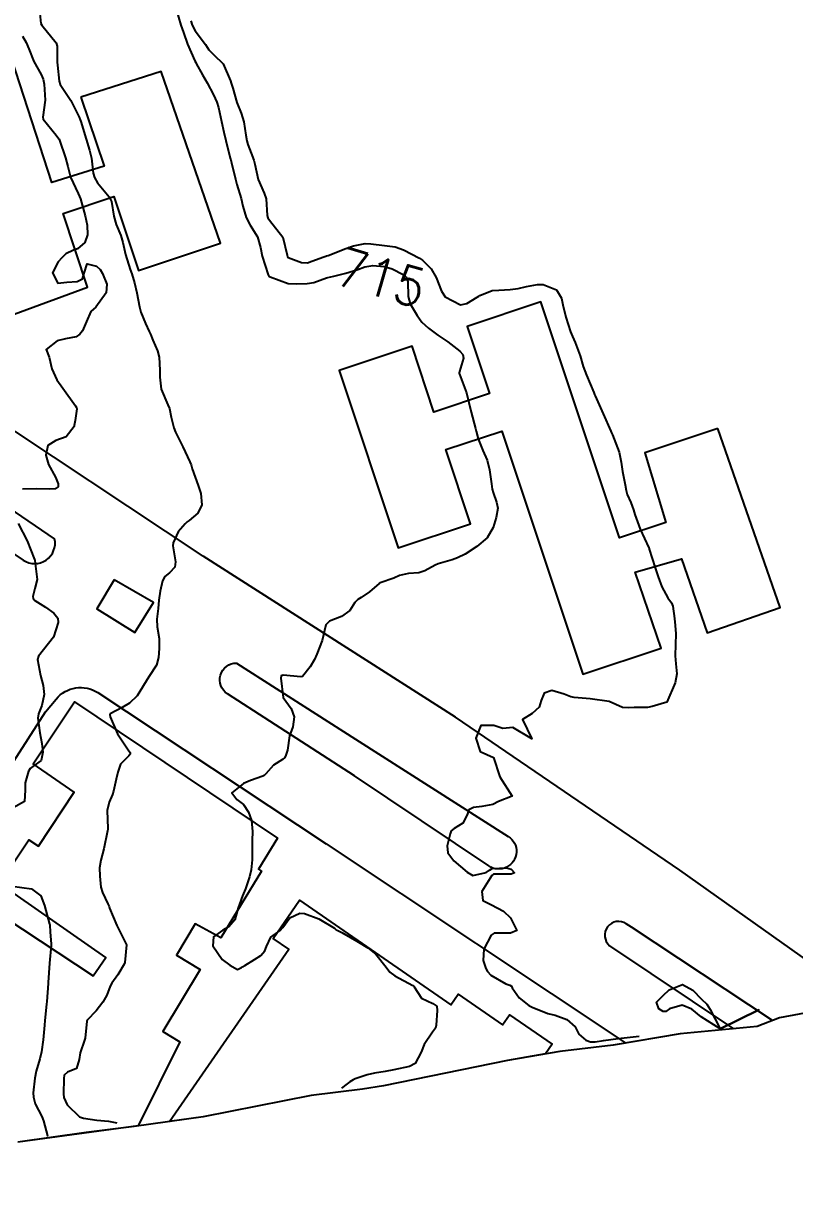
# Model space of a CAD drawing. Header units: metres. Extents: x 307586 to 320046, y 7427249 to 7434250.
# Drawn here: x 309976.8 to 310057.3, y 7432357 to 7432478.6 of the extents above; entities that cross this region are included whole.
import ezdxf
from ezdxf.enums import TextEntityAlignment as Align

# ---------------------------------------------------------------- set-up
doc = ezdxf.new("R2010")
doc.units = ezdxf.units.M
doc.header["$MEASUREMENT"] = 0
for name, color, linetype in [('Area', 45, 'Continuous'), ('Cotas', 45, 'Continuous'), ('Curvas de Nivel 1m', 11, 'Continuous'), ('Curvas de Nivel 5m', 15, 'Continuous'), ('Edificações', 30, 'Continuous'), ('Vias Primárias', 230, 'Continuous')]:
    doc.layers.add(name, color=color, linetype=linetype)
doc.styles.add('Style-STANDARD', font='STANDARD.shx')

msp = doc.modelspace()

# ---------------------------------------------------------------- linework, layer by layer
at = {"layer": 'Area'}
msp.add_polyline3d([(310066.87, 7432376.96, 729.43), (310055.67, 7432374.87, 714.98), (310053.34, 7432373.97, 714.89), (310045.31, 7432373.19, 720.34), (310038.32, 7432372.01, 714.9), (310032.76, 7432371.37, 714.92), (310027.32, 7432370.42, 716.96), (310014.39, 7432367.79, 721.02), (310012.19, 7432367.42, 721.21), (310006.84, 7432366.78, 721.75), (309995.58, 7432364.56, 716.56), (309988.38, 7432363.55, 720.44), (309983.39, 7432362.9, 720.16), (309976.27, 7432361.89, 729.3)], dxfattribs=at)
at = {"layer": 'Curvas de Nivel 1m', "flags": 128}
for points, elevation in [([(309978.49, 7432480.32), (309978.67, 7432478.6), (309978.75, 7432478.4), (309980.25, 7432476.58), (309980.37, 7432476.22), (309980.37, 7432474.57), (309980.39, 7432474.26), (309980.56, 7432472.57), (309980.68, 7432472.21), (309981.78, 7432470.56), (309982.64, 7432468.82), (309982.75, 7432468.55), (309982.82, 7432468.36), (309983.37, 7432466.54), (309983.75, 7432465.38), (309983.95, 7432464.54), (309984.11, 7432462.99), (309984.24, 7432462.53), (309984.55, 7432461.97), (309985.79, 7432460.51), (309986.03, 7432460.01), (309986.27, 7432458.5), (309986.5, 7432457.61), (309987.01, 7432456.49), (309987.21, 7432455.75), (309987.49, 7432454.49), (309987.99, 7432452.94), (309988.15, 7432452.48), (309988.43, 7432451.53), (309988.68, 7432450.48), (309988.95, 7432449.02), (309989.07, 7432448.47), (309989.56, 7432447.28), (309989.97, 7432446.46), (309990.09, 7432446.18), (309990.35, 7432445.55), (309990.82, 7432444.45), (309991, 7432443.78), (309991.08, 7432442.44), (309991.05, 7432441.71), (309991.21, 7432440.44), (309991.91, 7432438.8), (309992.07, 7432438.43), (309992.26, 7432437.53), (309992.51, 7432436.43), (309992.7, 7432435.97), (309993.48, 7432434.42), (309994.21, 7432432.86), (309994.33, 7432432.54), (309994.37, 7432432.41), (309994.45, 7432432.15), (309995.05, 7432430.4), (309995.33, 7432429.56), (309995.46, 7432428.39), (309995.03, 7432427.51), (309994.13, 7432426.76), (309993.93, 7432426.6), (309993.72, 7432426.41), (309992.97, 7432425.57), (309992.44, 7432424.43), (309992.42, 7432424.1), (309992.7, 7432422.42), (309992.62, 7432421.88), (309992.07, 7432421.3), (309991.6, 7432420.9), (309991.36, 7432420.44), (309991.09, 7432419.39), (309990.96, 7432418.44), (309990.9, 7432417.56), (309990.77, 7432416.44), (309990.8, 7432415.64), (309990.98, 7432414.44), (309991.01, 7432413.4), (309990.92, 7432412.44), (309990.72, 7432411.67), (309989.93, 7432410.45), (309988.69, 7432408.47), (309987.91, 7432407.71), (309987.14, 7432407.25), (309985.89, 7432406.57), (309985.87, 7432406.5), (309985.89, 7432406.28), (309986.65, 7432404.49), (309987.85, 7432402.73), (309987.95, 7432402.59), (309987.97, 7432402.48), (309987.96, 7432402.36), (309987.84, 7432402.2), (309986.98, 7432401.34), (309986.69, 7432400.49), (309986.53, 7432399.77), (309986.23, 7432398.5), (309986.13, 7432398.16), (309985.78, 7432397.36), (309985.57, 7432396.5), (309985.63, 7432394.62), (309985.63, 7432394.5), (309985.62, 7432394.38), (309985.22, 7432392.51), (309984.9, 7432391.32), (309984.77, 7432390.51), (309984.8, 7432389.63), (309984.93, 7432388.51), (309985.1, 7432387.94), (309985.66, 7432386.75), (309985.77, 7432386.5), (309985.83, 7432386.32), (309986.58, 7432384.49), (309987.6, 7432382.48), (309987.4, 7432380.65), (309987.36, 7432380.48), (309986.7, 7432379.35), (309986.06, 7432378.49), (309985.88, 7432378.17), (309985.54, 7432377.23), (309985.14, 7432376.51), (309984.43, 7432375.6), (309983.5, 7432374.61), (309983.47, 7432374.56), (309983.46, 7432374.53), (309983.27, 7432372.75), (309983.22, 7432372.53), (309982.77, 7432371.23), (309982.65, 7432370.54), (309982.38, 7432369.6), (309981.44, 7432369.2), (309981.1, 7432368.88), (309981.05, 7432368.55), (309981.03, 7432366.94), (309981.04, 7432366.55), (309981.4, 7432365.78), (309982.68, 7432364.54), (309983.1, 7432364.39), (309984.49, 7432364.21), (309985.71, 7432364.08), (309986.57, 7432363.92)], 717), ([(309992.77, 7432480.08), (309993.27, 7432478.42), (309993.53, 7432477.64), (309993.96, 7432476.42), (309994.71, 7432474.69), (309994.81, 7432474.51), (309994.87, 7432474.41), (309995.52, 7432473.23), (309995.99, 7432472.39), (309996.66, 7432471.16), (309997.02, 7432470.38), (309997.19, 7432469.84), (309997.5, 7432468.37), (309997.75, 7432467.24), (309997.95, 7432466.37), (309998.41, 7432464.53), (309998.46, 7432464.36), (309998.58, 7432463.88), (309998.87, 7432462.66), (309998.95, 7432462.35), (309999.11, 7432461.8), (309999.53, 7432460.35), (309999.71, 7432459.53), (310000.06, 7432458.34), (310000.5, 7432457.56), (310001.26, 7432456.32), (310001.55, 7432455.24), (310001.74, 7432454.32), (310002.36, 7432452.39), (310002.4, 7432452.31), (310002.44, 7432452.24), (310002.58, 7432452.17), (310004.43, 7432451.46), (310005.29, 7432451.42), (310006.43, 7432451.47), (310007.12, 7432451.57), (310008.44, 7432452.05), (310008.58, 7432452.1), (310009.19, 7432452.23), (310010.45, 7432452.53), (310011.72, 7432452.93), (310012.45, 7432453.2), (310013.29, 7432453.35), (310014.45, 7432453.25), (310015.29, 7432452.99), (310016.45, 7432452.42), (310016.74, 7432452.14), (310016.91, 7432451.67), (310016.94, 7432450.13), (310017.18, 7432449.36), (310017.88, 7432448.13), (310018.39, 7432447.44), (310019.07, 7432446.8), (310020.05, 7432446.09), (310020.37, 7432445.87), (310021.08, 7432445.37), (310022.35, 7432444.42), (310022.64, 7432444.07), (310022.71, 7432443.69), (310022.32, 7432442.28), (310022.29, 7432442.11), (310022.29, 7432442.07), (310022.32, 7432442), (310023.04, 7432440.06), (310023.29, 7432439.05), (310023.52, 7432438.06), (310023.98, 7432436.33), (310024.05, 7432436.05), (310024.24, 7432435.27), (310024.75, 7432434.04), (310025.21, 7432433.03), (310025.44, 7432432.03), (310025.63, 7432430.58), (310025.73, 7432430.03), (310025.82, 7432429.67), (310026.16, 7432428.66), (310026.3, 7432428.02), (310026.14, 7432427.07), (310025.82, 7432426.02), (310025.2, 7432424.95), (310024.1, 7432424.05), (310022.91, 7432423.24), (310022.09, 7432422.84), (310021.53, 7432422.64), (310020.08, 7432422.22), (310019.76, 7432422.09), (310018.69, 7432421.49), (310018.07, 7432421.3), (310016.98, 7432421.22), (310016.07, 7432421.01), (310015.47, 7432420.74), (310014.05, 7432420.23), (310014.01, 7432420.22), (310013.94, 7432420.17), (310012.91, 7432419.31), (310012.04, 7432418.71), (310011.72, 7432418.51), (310011.38, 7432418.2), (310010.86, 7432417.37), (310010.02, 7432416.73), (310008.77, 7432416.23), (310008.39, 7432415.85), (310007.98, 7432414.24), (310007.42, 7432412.8), (310007.19, 7432412.25), (310006.73, 7432411.47), (310005.94, 7432410.49), (310005.76, 7432410.44), (310003.94, 7432410.61), (310003.7, 7432410.53), (310003.68, 7432410.29), (310003.91, 7432408.29), (310004.77, 7432407.15), (310005.08, 7432406.27), (310004.92, 7432405.23), (310004.59, 7432404.28), (310004.36, 7432402.79), (310004.21, 7432402.28), (310004.09, 7432402.03), (310003.84, 7432401.81), (310002.9, 7432401.22), (310002.12, 7432400.31), (310001.96, 7432400.16), (310001.81, 7432400.09), (310000.51, 7432399.61), (309999.8, 7432399.33), (309998.58, 7432398.35), (309999.1, 7432397.65), (309999.78, 7432397.11), (310000.32, 7432396.32), (310000.63, 7432395.45), (310000.72, 7432394.32), (310000.69, 7432393.36), (310000.71, 7432392.32), (310000.68, 7432391.35), (310000.58, 7432390.32), (310000.42, 7432389.59), (309999.99, 7432388.33), (309999.91, 7432388.09), (309999.67, 7432387.59), (309999.24, 7432386.34), (309998.88, 7432385.1), (309998.26, 7432384.35), (309997.62, 7432384.02), (309996.66, 7432383.32), (309996.58, 7432382.37), (309997.58, 7432380.96), (309998.36, 7432380.35), (309999.16, 7432379.92), (309999.57, 7432380.12), (309999.7, 7432380.2), (309999.92, 7432380.33), (310000.95, 7432380.95), (310001.59, 7432381.38), (310002.03, 7432381.87), (310002.2, 7432382.3), (310002.64, 7432383.27), (310003.62, 7432383.97), (310003.9, 7432384.29), (310004.62, 7432385.3), (310005.65, 7432385.79), (310006.14, 7432385.76), (310007.64, 7432385.18), (310009.26, 7432384.22), (310009.46, 7432384.05), (310009.62, 7432383.97), (310010.04, 7432383.78), (310011.61, 7432382.87), (310012.76, 7432382.18), (310013.59, 7432381.5), (310014.66, 7432380.15), (310015.05, 7432379.63), (310015.56, 7432379.26), (310017.44, 7432378.24), (310017.55, 7432378.17), (310017.58, 7432378.14), (310017.59, 7432378.12), (310018.35, 7432376.92), (310019.54, 7432376.37), (310019.93, 7432376.09), (310019.99, 7432375.62), (310019.87, 7432374.09), (310019.79, 7432373.8), (310019.5, 7432373.38), (310018.63, 7432372.1), (310018.3, 7432371.28), (310017.7, 7432370.12), (310017.11, 7432369.78), (310015.45, 7432369.44), (310014.57, 7432369.27), (310013.44, 7432369.09), (310012.69, 7432368.93), (310011.44, 7432368.49), (310011.22, 7432368.4), (310010.87, 7432368.2), (310010.59, 7432367.99), (310010.02, 7432367.53)], 716), ([(309976.73, 7432477.26), (309977.14, 7432476.62), (309977.4, 7432475.93), (309977.93, 7432474.61), (309978.69, 7432473.26), (309978.89, 7432472.8), (309978.94, 7432472.6), (309979.01, 7432472.26), (309979.1, 7432470.59), (309978.86, 7432468.82), (309978.89, 7432468.6), (309980.25, 7432466.94), (309980.52, 7432466.57), (309980.56, 7432466.52), (309980.6, 7432466.42), (309981.23, 7432464.56), (309981.47, 7432463.67), (309981.75, 7432462.56), (309982.54, 7432460.87), (309982.69, 7432460.55), (309982.78, 7432460.3), (309983.29, 7432458.54), (309983.49, 7432457.55), (309983.51, 7432456.54), (309983.26, 7432455.76), (309982.47, 7432455.1), (309982.07, 7432454.95), (309981.28, 7432454.56), (309980.86, 7432454.16), (309980.45, 7432453.72), (309979.89, 7432452.58), (309980.43, 7432451.51), (309981.38, 7432451.6), (309982.43, 7432451.69), (309983.02, 7432451.96), (309983.16, 7432452.54), (309983.48, 7432453.51), (309984.45, 7432453.26), (309984.84, 7432452.92), (309985.1, 7432452.52), (309985.53, 7432451.41), (309985.48, 7432450.51), (309984.4, 7432449.01), (309984.14, 7432448.79), (309983.88, 7432448.54), (309983.42, 7432447.49), (309983.02, 7432446.54), (309982.73, 7432446.17), (309982.36, 7432445.9), (309981.22, 7432445.69), (309980.35, 7432445.48), (309979.22, 7432444.59), (309979.52, 7432443.77), (309979.79, 7432442.58), (309980.31, 7432441.41), (309980.95, 7432440.56), (309982.27, 7432438.72), (309982.38, 7432438.55), (309982.42, 7432438.4), (309982.25, 7432437.19), (309982.15, 7432436.65), (309982.12, 7432436.55), (309981.31, 7432435.48), (309980.23, 7432435.08), (309979.4, 7432434.58), (309979.18, 7432433.55), (309979.47, 7432432.58), (309980.18, 7432431.26), (309980.48, 7432430.57), (309980.46, 7432430.27), (309980.17, 7432430.05), (309979.61, 7432430.02), (309978.17, 7432430.06), (309976.76, 7432430.02)], 718), ([(309976.29, 7432426.45), (309977.22, 7432424.61), (309978, 7432422.69), (309978.02, 7432422.6), (309978.08, 7432422.25), (309978.27, 7432420.6), (309978.04, 7432419.64), (309977.81, 7432418.83), (309977.87, 7432418.6), (309978.03, 7432418.41), (309979.16, 7432417.72), (309980.02, 7432417.08), (309980.44, 7432416.57), (309980.48, 7432416.09), (309979.98, 7432414.57), (309978.41, 7432412.59), (309978.31, 7432412.25), (309978.62, 7432410.59), (309978.89, 7432409.55), (309979.01, 7432408.58), (309978.75, 7432407.44), (309978.41, 7432406.59), (309978.34, 7432406.14), (309978.55, 7432404.59), (309978.76, 7432403.5), (309978.88, 7432402.58), (309978.7, 7432401.72), (309977.82, 7432401.07), (309977.54, 7432400.88), (309977.39, 7432400.6), (309977.04, 7432399.37), (309977.04, 7432398.61), (309976.94, 7432397.45), (309975.77, 7432396.77)], 718), ([(309975.67, 7432388.62), (309977.67, 7432388.32), (309978.66, 7432387.58), (309979.05, 7432386.58), (309979.57, 7432384.63), (309979.58, 7432384.57), (309979.58, 7432384.53), (309979.62, 7432383.83), (309979.72, 7432382.57), (309979.72, 7432382.45), (309979.57, 7432380.57), (309979.43, 7432378.57), (309979.42, 7432378.44), (309979.28, 7432376.57), (309979.26, 7432376.3), (309979.08, 7432374.58), (309979.04, 7432374.12), (309978.9, 7432372.58), (309978.72, 7432371.33), (309978.54, 7432370.58), (309978.17, 7432369.32), (309978.05, 7432368.59), (309977.86, 7432367.03), (309977.88, 7432366.59), (309978.08, 7432365.91), (309978.77, 7432364.58), (309978.94, 7432364.13), (309979.36, 7432362.57), (309979.36, 7432362.57)], 718)]:
    msp.add_lwpolyline(points, dxfattribs=dict(at, elevation=elevation))
at = {"layer": 'Curvas de Nivel 5m', "elevation": 715, "flags": 128}
msp.add_lwpolyline([(309994.3, 7432478.87), (309994.43, 7432478.41), (309994.74, 7432477.82), (309995.81, 7432476.39), (309996.19, 7432475.86), (309996.71, 7432475.31), (309997.66, 7432474.37), (309998.45, 7432472.6), (309998.52, 7432472.36), (309998.68, 7432471.85), (309999.11, 7432470.35), (309999.53, 7432469.24), (309999.81, 7432468.34), (310000.02, 7432466.93), (310000.13, 7432466.34), (310000.24, 7432465.98), (310000.59, 7432465.05), (310000.88, 7432464.33), (310000.98, 7432463.92), (310001.32, 7432462.32), (310001.96, 7432460.89), (310002.16, 7432460.31), (310002.27, 7432458.56), (310002.34, 7432458.31), (310002.51, 7432458.07), (310003.9, 7432456.3), (310004.34, 7432454.41), (310004.37, 7432454.29), (310004.46, 7432454.19), (310005.84, 7432453.65), (310006.46, 7432453.64), (310006.93, 7432453.79), (310008.16, 7432454.24), (310008.38, 7432454.33), (310008.46, 7432454.35), (310008.62, 7432454.39), (310010.47, 7432455.13), (310011.26, 7432455.41), (310012.48, 7432455.63), (310013.05, 7432455.61), (310014.48, 7432455.43), (310015.6, 7432455.28), (310016.47, 7432454.99), (310018.13, 7432454.12), (310018.46, 7432453.9), (310019.35, 7432453.01), (310019.86, 7432452.1), (310020.42, 7432450.68), (310020.83, 7432450.09), (310022.4, 7432449.23), (310023.09, 7432449.38), (310024.16, 7432450.05), (310024.32, 7432450.14), (310024.42, 7432450.2), (310025.71, 7432450.75), (310026.42, 7432450.79), (310027.6, 7432450.83), (310028.43, 7432450.96), (310029.28, 7432451.14), (310030.43, 7432451.36), (310031.03, 7432451.37), (310032.43, 7432450.8), (310032.94, 7432449.94), (310033.1, 7432449.25), (310033.38, 7432447.94), (310033.88, 7432446.43), (310034.08, 7432445.93), (310034.36, 7432445.31), (310034.89, 7432443.92), (310035.22, 7432442.8), (310035.54, 7432441.91), (310036.3, 7432440.1), (310036.38, 7432439.9), (310036.44, 7432439.75), (310037.28, 7432437.89), (310038.08, 7432436.06), (310038.16, 7432435.88), (310038.25, 7432435.67), (310038.94, 7432433.87), (310039.17, 7432432.82), (310039.32, 7432431.86), (310039.58, 7432430.47), (310039.67, 7432429.86), (310039.78, 7432429.46), (310040.16, 7432428.61), (310040.46, 7432427.85), (310040.6, 7432427.39), (310041.14, 7432425.84), (310042.05, 7432423.89), (310042.07, 7432423.83), (310042.1, 7432423.75), (310042.72, 7432421.82), (310043.03, 7432420.86), (310043.42, 7432419.82), (310044.04, 7432418.69), (310044.41, 7432418.17), (310044.55, 7432417.8), (310044.74, 7432416.52), (310044.81, 7432415.8), (310044.85, 7432414.94), (310044.84, 7432413.8), (310044.79, 7432412.62), (310044.85, 7432411.8), (310044.97, 7432410.77), (310044.81, 7432409.8), (310043.91, 7432407.81), (310042.39, 7432407.35), (310041.91, 7432407.25), (310040.51, 7432407.24), (310039.91, 7432407.2), (310039.29, 7432407.24), (310037.91, 7432407.88), (310035.92, 7432408.14), (310034.28, 7432408.29), (310033.92, 7432408.36), (310033.23, 7432408.63), (310031.92, 7432409.03), (310031.13, 7432408.75), (310030.81, 7432407.96), (310030.61, 7432407.26), (310029.9, 7432406.62), (310028.89, 7432405.99), (310029.86, 7432403.97), (310027.88, 7432405.16), (310026.83, 7432405.05), (310025.88, 7432405.36), (310024.54, 7432405.38), (310024, 7432404.05), (310024.46, 7432402.65), (310025.84, 7432402.02), (310026.52, 7432400.01), (310027.79, 7432398), (310026.39, 7432397.42), (310025.78, 7432397.13), (310024.65, 7432396.91), (310023.78, 7432396.8), (310023.27, 7432396.56), (310023.11, 7432396.06), (310022.66, 7432395.16), (310021.75, 7432394.62), (310021.44, 7432394.38), (310021.34, 7432394.07), (310021.01, 7432392.8), (310021.08, 7432392.08), (310021.71, 7432391.26), (310023.12, 7432390.06), (310023.69, 7432389.71), (310025.09, 7432390.03), (310025.44, 7432390.28), (310025.7, 7432390.43), (310027.2, 7432390.51), (310027.7, 7432390.39), (310028.03, 7432389.99), (310027.69, 7432389.86), (310025.86, 7432389.85), (310025.69, 7432389.73), (310024.63, 7432388.04), (310024.75, 7432387.12), (310025.66, 7432386.64), (310026.91, 7432386.01), (310027.64, 7432385.3), (310028.29, 7432383.99), (310027.62, 7432383.69), (310025.94, 7432383.69), (310025.62, 7432383.51), (310024.84, 7432382.03), (310024.77, 7432380.85), (310025.06, 7432380.03), (310025.23, 7432379.69), (310025.57, 7432379.32), (310027.15, 7432378.41), (310027.56, 7432378.26), (310027.72, 7432378.16), (310027.81, 7432378), (310028.53, 7432376.97), (310029.53, 7432376.17), (310029.88, 7432375.97), (310031.52, 7432375.31), (310032.3, 7432375.16), (310033.51, 7432374.71), (310034.37, 7432373.92), (310034.74, 7432373.16), (310035.49, 7432372.54), (310035.98, 7432372.38), (310036.45, 7432372.37), (310037.34, 7432372.5), (310038.84, 7432372.7), (310041.05, 7432372.94)], dxfattribs=at)
msp.add_lwpolyline([(310049.5, 7432373.73), (310047.52, 7432374.96), (310046.55, 7432375.77), (310045.54, 7432376.18), (310044.2, 7432375.8), (310043.81, 7432375.52), (310043.53, 7432375.54), (310043.09, 7432375.81), (310042.84, 7432376.52), (310043.55, 7432377.2), (310044.17, 7432377.8), (310045.56, 7432378.33), (310046.64, 7432377.77), (310047.54, 7432376.82), (310048.09, 7432376.3), (310048.46, 7432375.75), (310049.5, 7432373.73), (310053.53, 7432375.69), (310049.5, 7432373.73)], close=True, dxfattribs=at)
at = {"layer": 'Edificações'}
for points in [[(309982.83, 7432470.89), (309985.27, 7432463.7), (309979.79, 7432462), (309971.85, 7432486.48), (309964.24, 7432484.01), (309966.56, 7432476.86), (309960.84, 7432475.01), (309958.41, 7432482.52), (309950.66, 7432480.01), (309956.46, 7432462.13), (309964.39, 7432464.7), (309961.91, 7432472.33), (309967.49, 7432474.14), (309975.88, 7432448.28), (309983.54, 7432451.08), (309980.99, 7432458.77), (309986.28, 7432460.53), (309988.84, 7432452.83), (309997.39, 7432455.67), (309991.22, 7432473.59)], [(310049.24, 7432436.33), (310041.64, 7432433.8), (310043.83, 7432426.55), (310039, 7432424.94), (310030.79, 7432449.56), (310023.12, 7432447), (310025.45, 7432439.99), (310019.65, 7432438.06), (310017.36, 7432444.93), (310009.76, 7432442.4), (310015.93, 7432423.89), (310023.46, 7432426.4), (310020.89, 7432434.14), (310026.72, 7432436.08), (310035.17, 7432410.71), (310043.33, 7432413.43), (310040.61, 7432421.35), (310045.46, 7432422.74), (310048.13, 7432415.03), (310055.73, 7432417.67)]]:
    msp.add_lwpolyline(points, close=True, dxfattribs=at)
at = {"layer": 'Edificações', "elevation": 723.49}
msp.add_lwpolyline([(309973.02, 7432386.56), (309984.13, 7432379.26), (309985.45, 7432381.17), (309974.35, 7432388.89), (309977.41, 7432393.44), (309978.41, 7432392.78), (309982.14, 7432398.41), (309977.87, 7432401.35), (309982.18, 7432407.84), (310003.33, 7432393.62), (310001.36, 7432390.39), (310001.67, 7432390.18), (309997.41, 7432383.22), (309994.76, 7432384.67), (309992.79, 7432381.4), (309995.28, 7432379.9), (309991.38, 7432373.45), (309993.15, 7432372.36), (309988.8, 7432363.61), (309976.27, 7432361.89)], dxfattribs=at)
at = {"layer": 'Edificações', "elevation": 718.44}
msp.add_lwpolyline([(309992.08, 7432364.07), (310004.5, 7432382.03), (310002.87, 7432383.16), (310005.62, 7432387.13), (310021.41, 7432376.21), (310022.18, 7432377.33), (310026.79, 7432374.14), (310027.52, 7432375.19), (310031.97, 7432372.11), (310031.26, 7432371.11), (310027.32, 7432370.42), (310014.39, 7432367.79), (310012.19, 7432367.42), (310006.84, 7432366.78), (309995.58, 7432364.56)], close=True, dxfattribs=at)
at = {"layer": 'Vias Primárias'}
for points, elevation in [([(310064.63, 7432376.55), (310045.29, 7432390.28), (310021.89, 7432406.22), (309995.58, 7432423.01), (309968.15, 7432441.22), (309927.78, 7432468.07), (309914.78, 7432477.83, -0.200203), (309911.47, 7432483.45, -0.098525), (309911.91, 7432490.76), (309919.52, 7432523.98, -0.047578), (309920.81, 7432527.86, 6.322852)], 726.54), ([(309947.17, 7432357.05), (309967.39, 7432388.54), (309979.13, 7432406.78), (309980.25, 7432408.12, -0.378254), (309984.61, 7432408.79), (310008.42, 7432393.03), (310039.64, 7432372.23)], 723.68), ([(310054.94, 7432374.59), (310040.24, 7432384.31), (310039.7, 7432384.68, 0.946582), (310037.96, 7432382.39), (310050.89, 7432373.73)], 714.95)]:
    msp.add_lwpolyline(points, format="xyb", dxfattribs=dict(at, elevation=elevation))
for points in [[(309931.9, 7432453.07), (309976.82, 7432422.62, 0.680916), (309980.09, 7432424.85), (309935.53, 7432455.3), (309911.41, 7432471.32, 0.793414), (309908.49, 7432468.57)], [(310011.48, 7432403.94), (310027.39, 7432393.8, -1.012952), (310025.36, 7432390.71), (310011.37, 7432400.1), (309998.11, 7432408.67, -0.751686), (309999.07, 7432411.87)]]:
    msp.add_lwpolyline(points, format="xyb", close=True, dxfattribs=at)
msp.add_lwpolyline([(309986.31, 7432420.55), (309984.49, 7432417.54), (309988.46, 7432415.08), (309990.39, 7432418.19)], close=True, dxfattribs=at)

# ---------------------------------------------------------------- texts
at = {"layer": 'Cotas', "style": 'Style-STANDARD'}
msp.add_text('715', height=4, rotation=343.8632, dxfattribs=at).set_placement((310014.15, 7432452.09, 715), align=Align.MIDDLE_CENTER)

doc.saveas('drawing.dxf')
